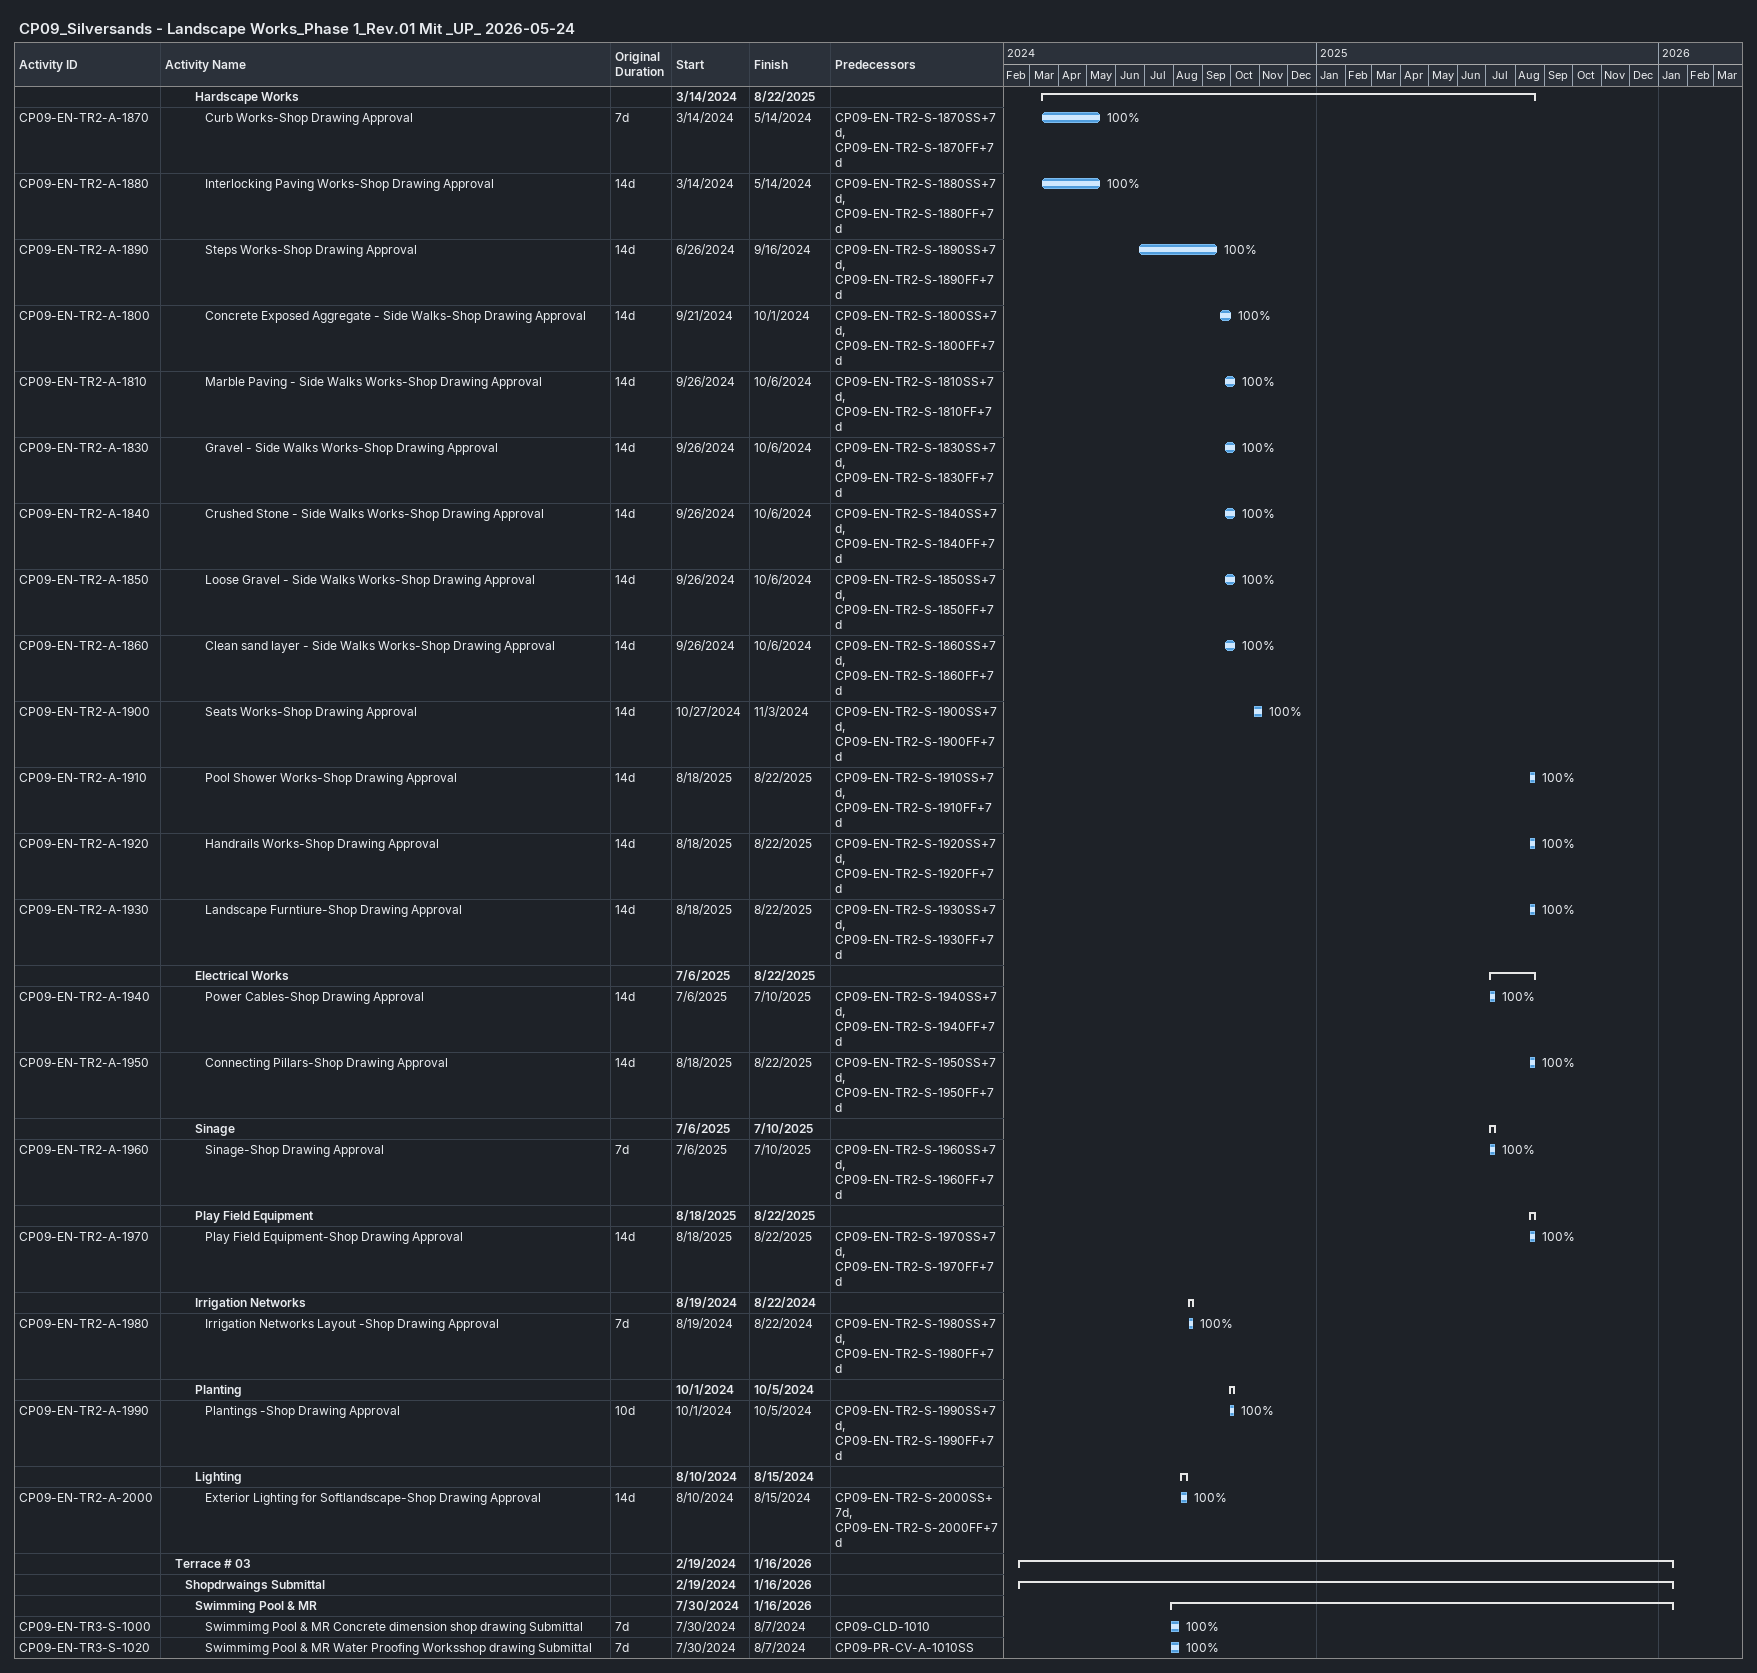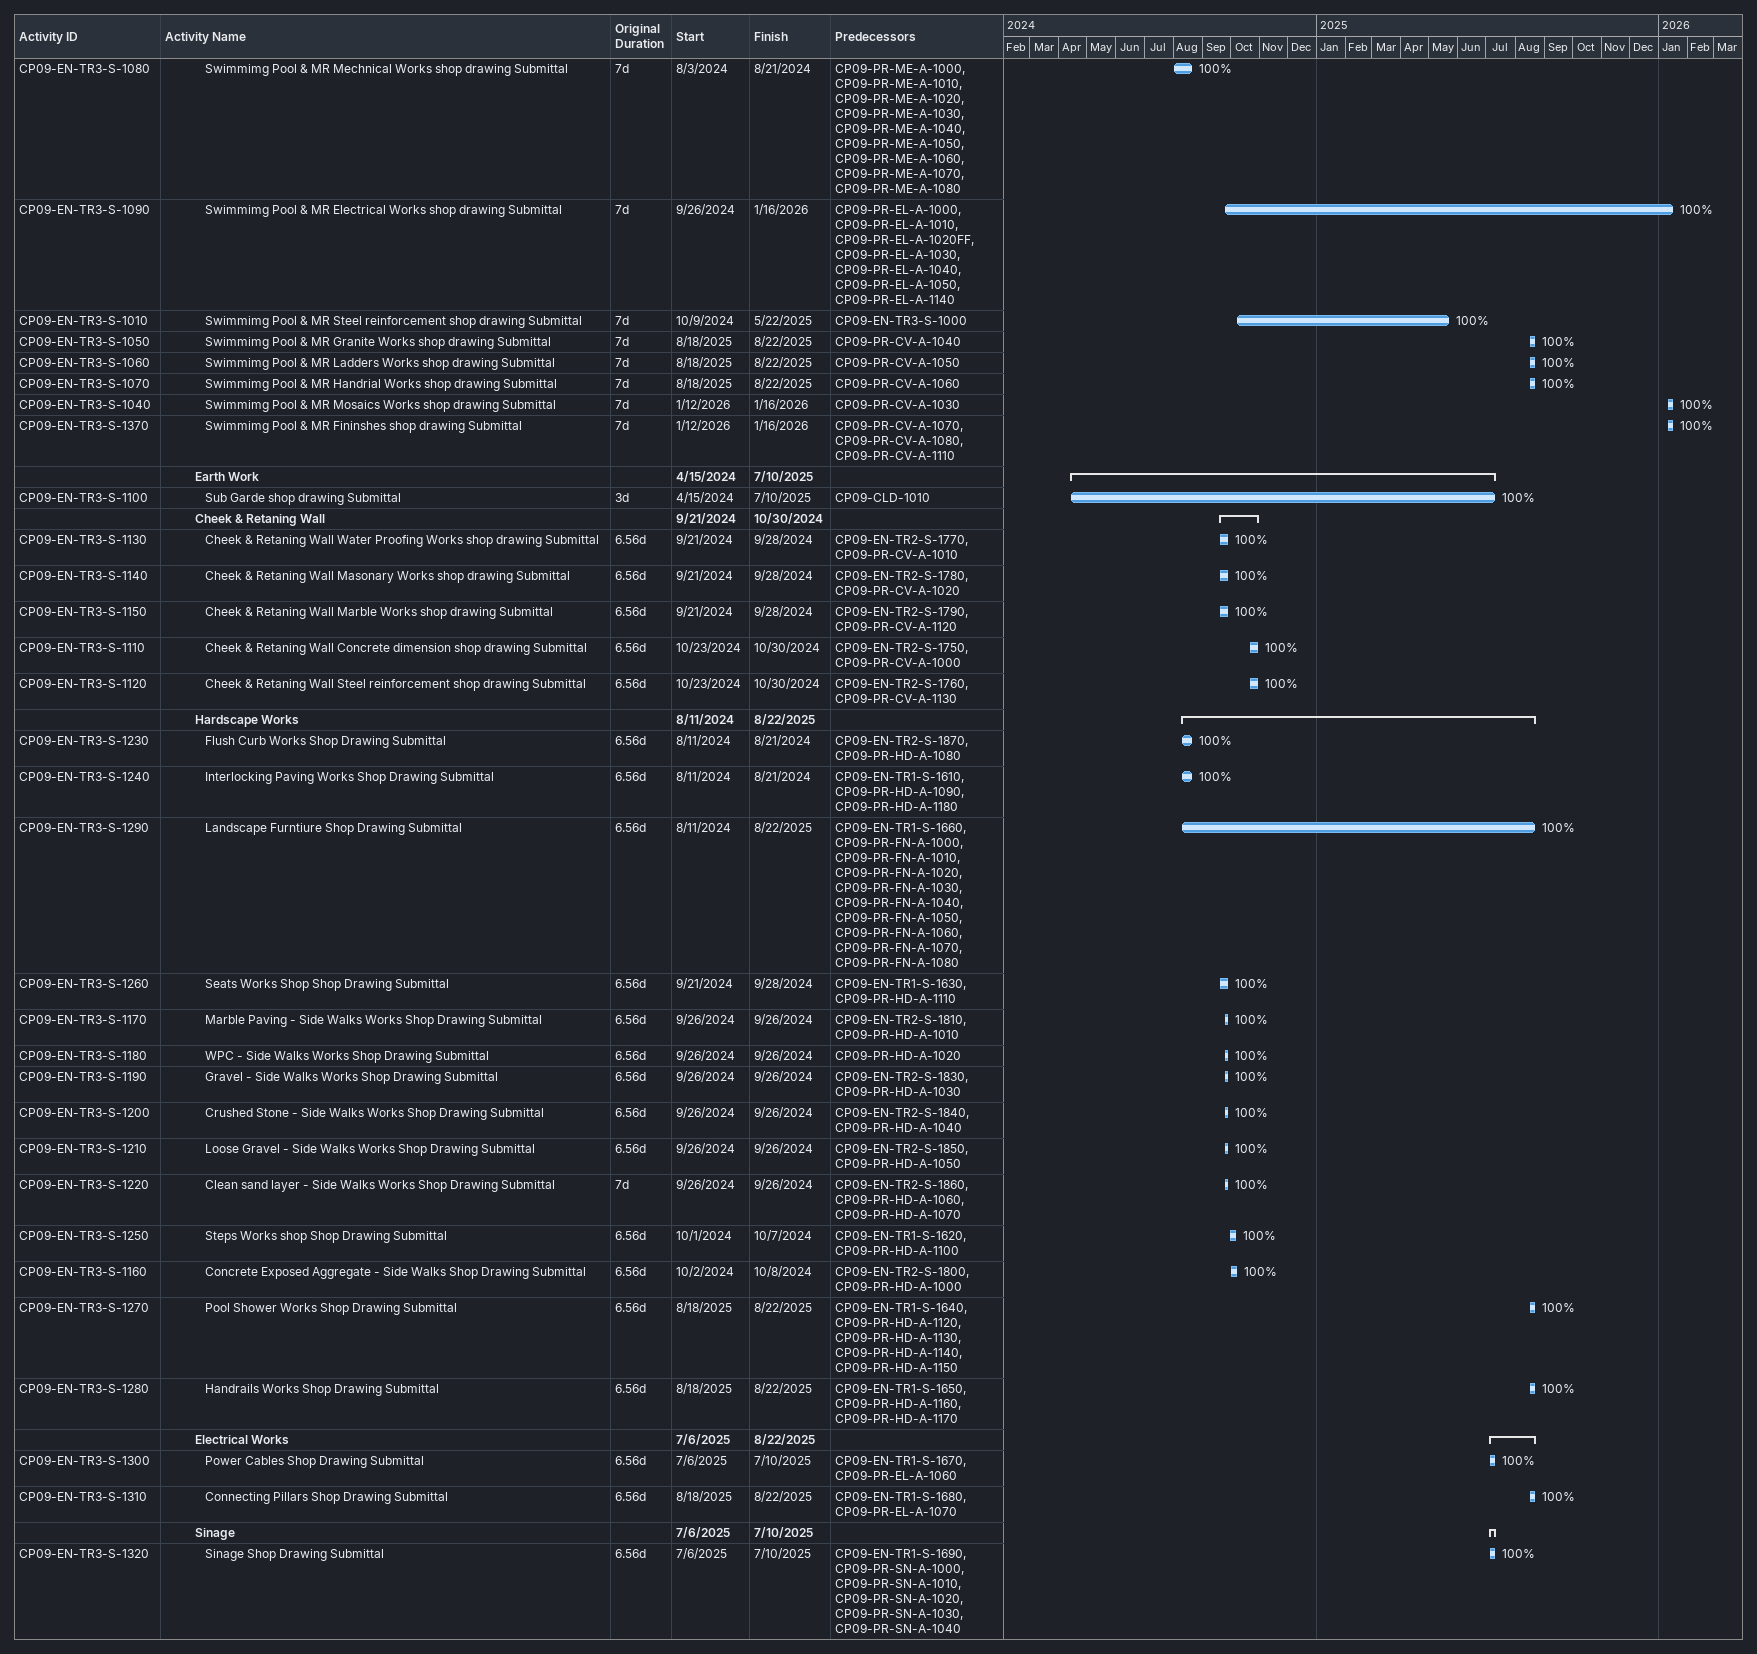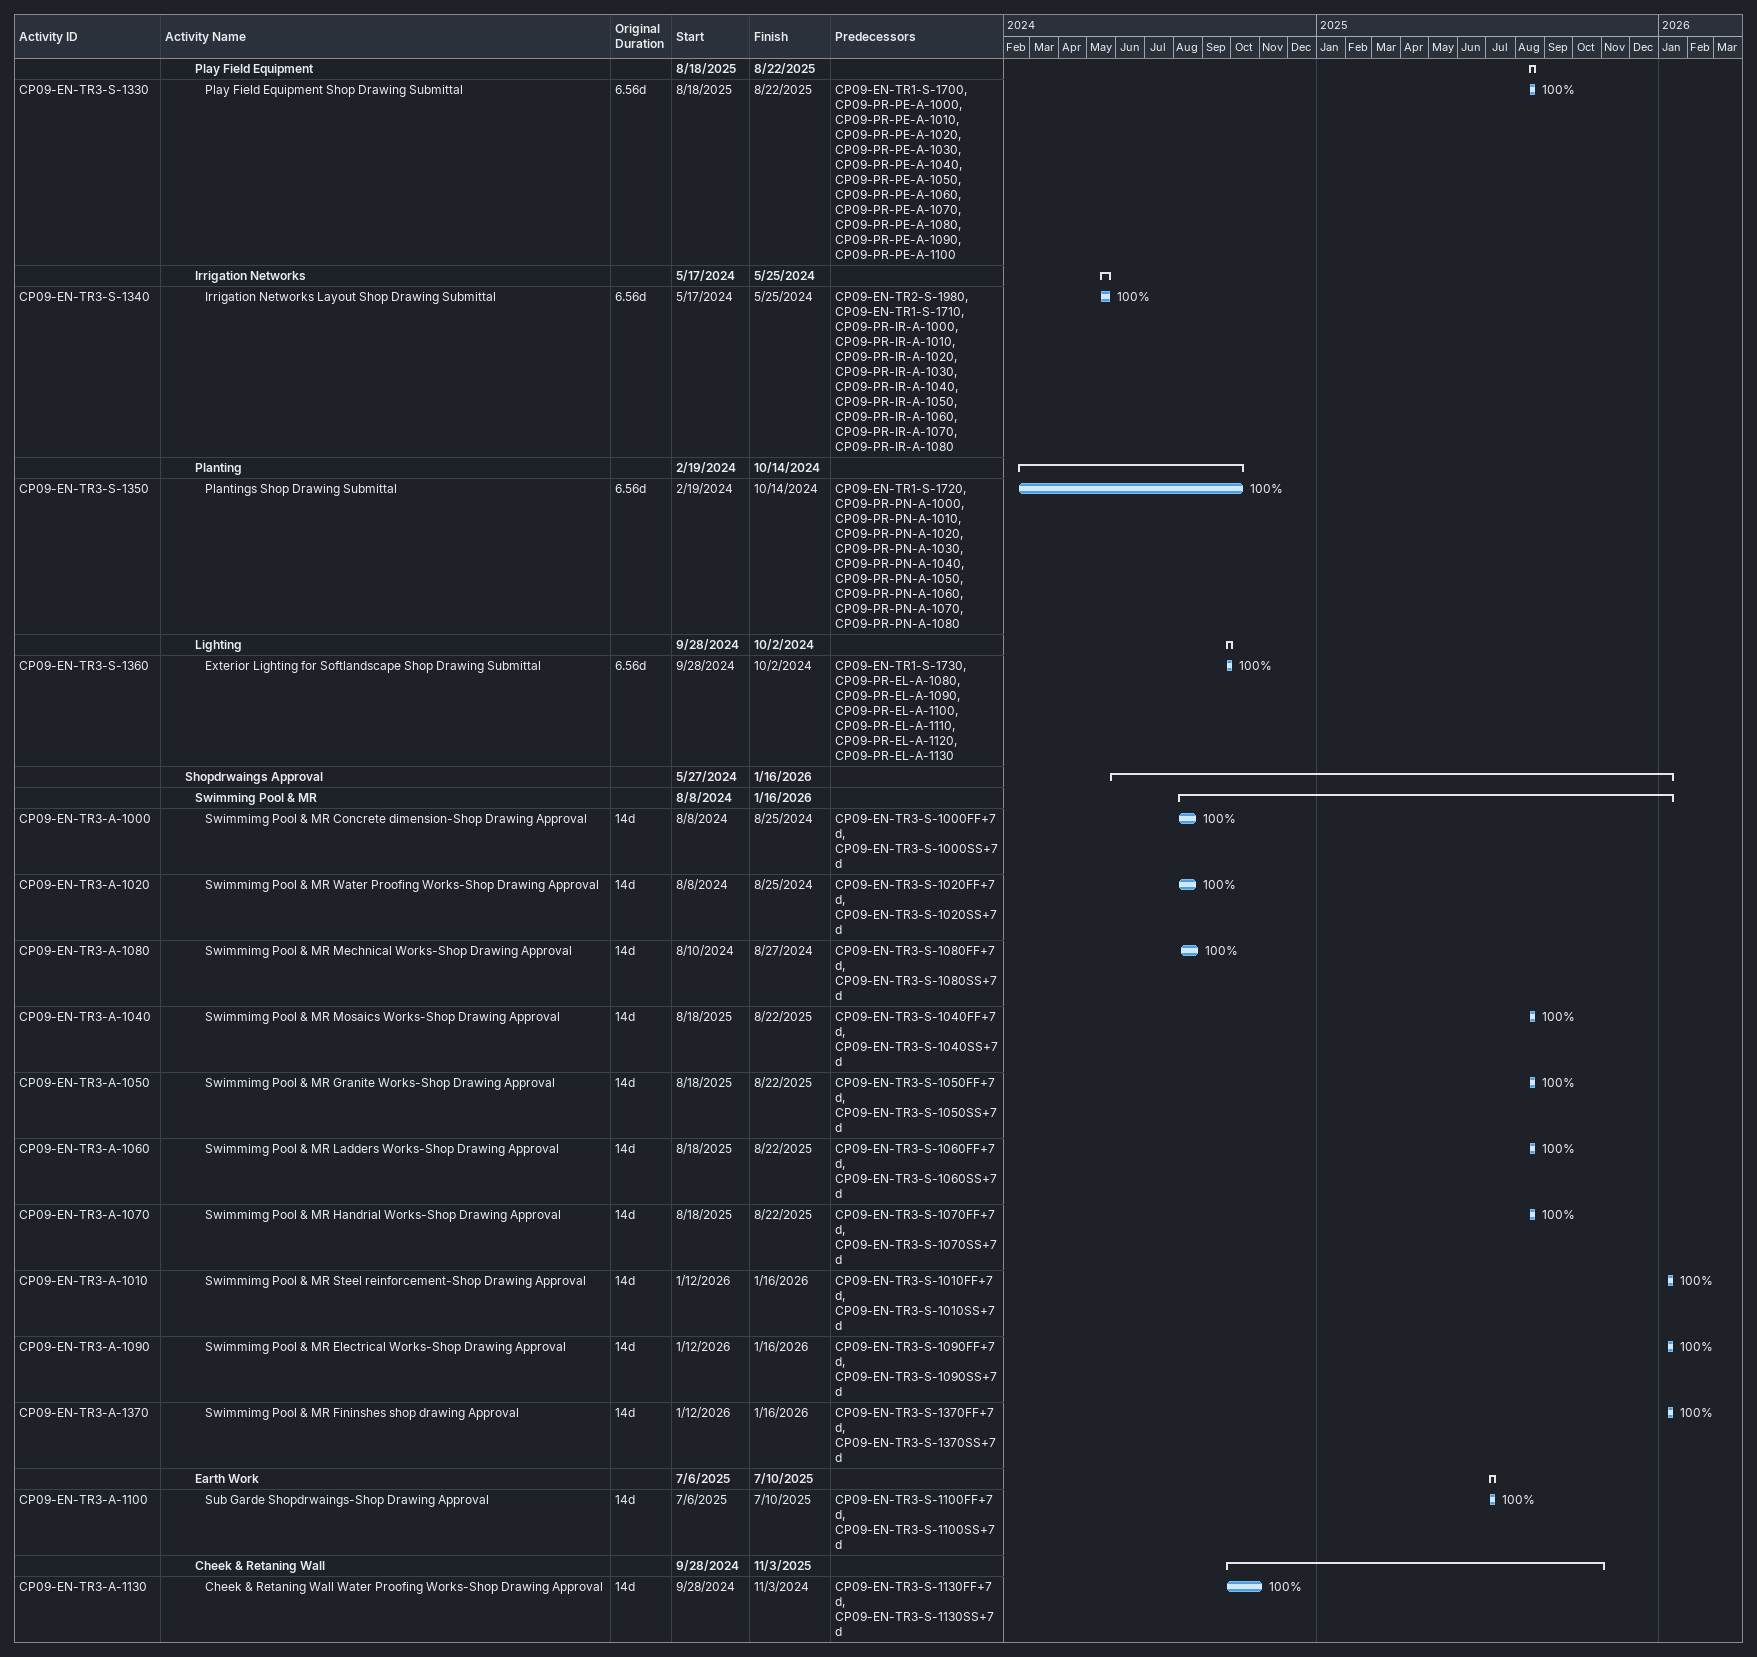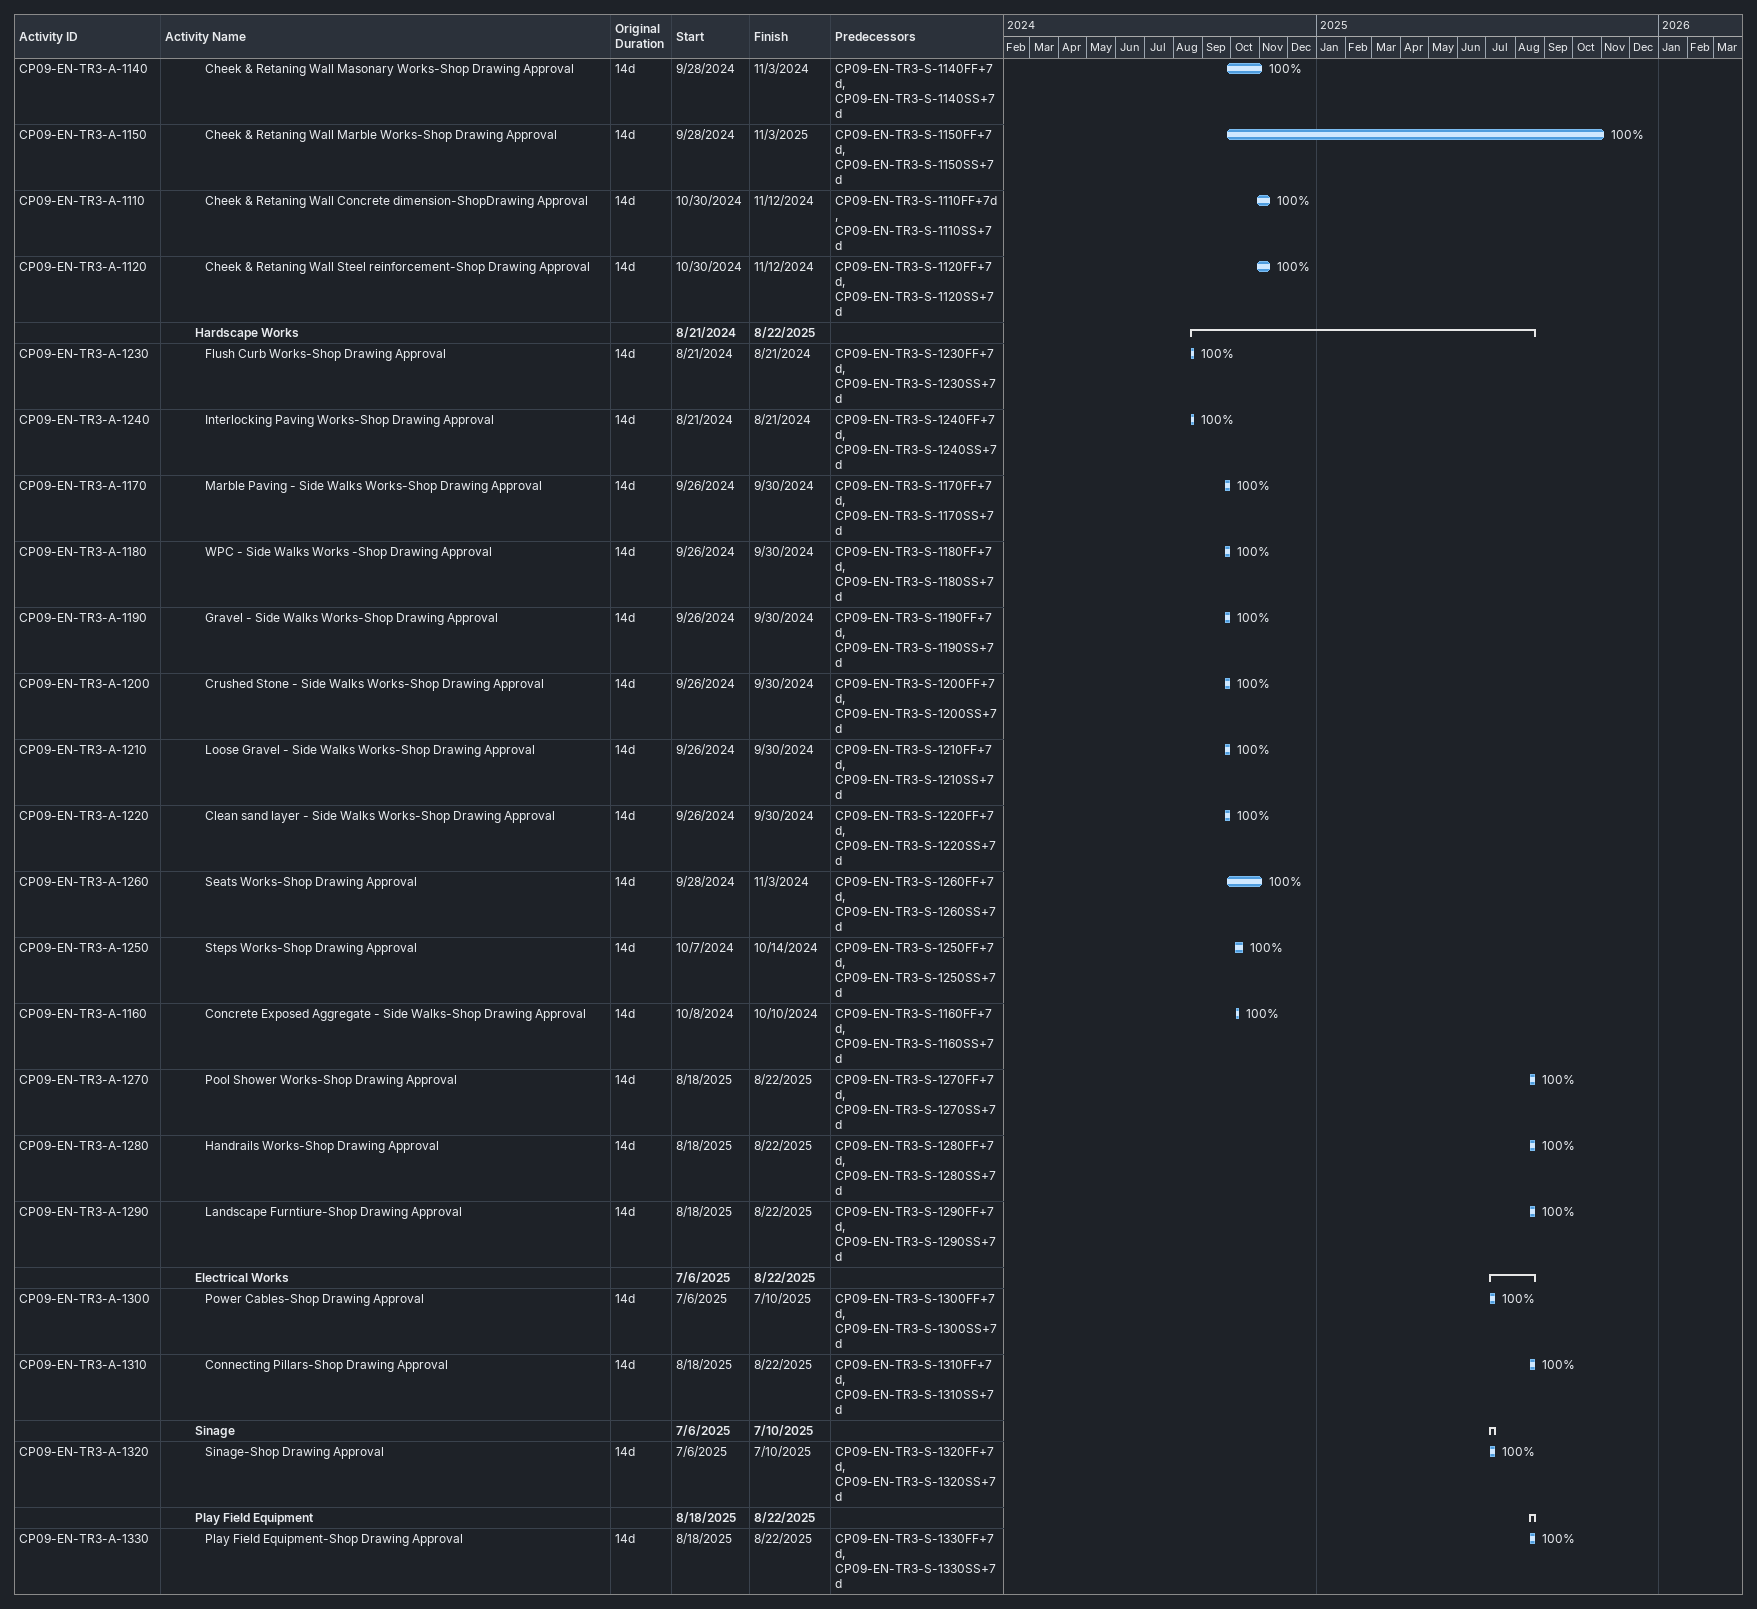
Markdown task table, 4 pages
CP09_Silversands - Landscape Works_Phase 1_Rev.01 Mit _UP_ 2026-05-24

| ID | Level | Task | Original duration | Start | Finish | Predecessors | % complete |
|---|---|---|---|---|---|---|---|
|  | 4 | **Hardscape Works** |  | 2024-03-14 | 2025-08-22 |  |  |
| CP09-EN-TR2-A-1870 | 5 | Curb Works-Shop Drawing Approval | 7d | 2024-03-14 | 2024-05-14 | CP09-EN-TR2-S-1870SS+7d, CP09-EN-TR2-S-1870FF+7d | 100 |
| CP09-EN-TR2-A-1880 | 5 | Interlocking Paving Works-Shop Drawing Approval | 14d | 2024-03-14 | 2024-05-14 | CP09-EN-TR2-S-1880SS+7d, CP09-EN-TR2-S-1880FF+7d | 100 |
| CP09-EN-TR2-A-1890 | 5 | Steps Works-Shop Drawing Approval | 14d | 2024-06-26 | 2024-09-16 | CP09-EN-TR2-S-1890SS+7d, CP09-EN-TR2-S-1890FF+7d | 100 |
| CP09-EN-TR2-A-1800 | 5 | Concrete Exposed Aggregate - Side Walks-Shop Drawing Approval | 14d | 2024-09-21 | 2024-10-01 | CP09-EN-TR2-S-1800SS+7d, CP09-EN-TR2-S-1800FF+7d | 100 |
| CP09-EN-TR2-A-1810 | 5 | Marble Paving - Side Walks Works-Shop Drawing Approval | 14d | 2024-09-26 | 2024-10-06 | CP09-EN-TR2-S-1810SS+7d, CP09-EN-TR2-S-1810FF+7d | 100 |
| CP09-EN-TR2-A-1830 | 5 | Gravel - Side Walks Works-Shop Drawing Approval | 14d | 2024-09-26 | 2024-10-06 | CP09-EN-TR2-S-1830SS+7d, CP09-EN-TR2-S-1830FF+7d | 100 |
| CP09-EN-TR2-A-1840 | 5 | Crushed Stone - Side Walks Works-Shop Drawing Approval | 14d | 2024-09-26 | 2024-10-06 | CP09-EN-TR2-S-1840SS+7d, CP09-EN-TR2-S-1840FF+7d | 100 |
| CP09-EN-TR2-A-1850 | 5 | Loose Gravel - Side Walks Works-Shop Drawing Approval | 14d | 2024-09-26 | 2024-10-06 | CP09-EN-TR2-S-1850SS+7d, CP09-EN-TR2-S-1850FF+7d | 100 |
| CP09-EN-TR2-A-1860 | 5 | Clean sand layer - Side Walks Works-Shop Drawing Approval | 14d | 2024-09-26 | 2024-10-06 | CP09-EN-TR2-S-1860SS+7d, CP09-EN-TR2-S-1860FF+7d | 100 |
| CP09-EN-TR2-A-1900 | 5 | Seats Works-Shop Drawing Approval | 14d | 2024-10-27 | 2024-11-03 | CP09-EN-TR2-S-1900SS+7d, CP09-EN-TR2-S-1900FF+7d | 100 |
| CP09-EN-TR2-A-1910 | 5 | Pool Shower Works-Shop Drawing Approval | 14d | 2025-08-18 | 2025-08-22 | CP09-EN-TR2-S-1910SS+7d, CP09-EN-TR2-S-1910FF+7d | 100 |
| CP09-EN-TR2-A-1920 | 5 | Handrails Works-Shop Drawing Approval | 14d | 2025-08-18 | 2025-08-22 | CP09-EN-TR2-S-1920SS+7d, CP09-EN-TR2-S-1920FF+7d | 100 |
| CP09-EN-TR2-A-1930 | 5 | Landscape Furntiure-Shop Drawing Approval | 14d | 2025-08-18 | 2025-08-22 | CP09-EN-TR2-S-1930SS+7d, CP09-EN-TR2-S-1930FF+7d | 100 |
|  | 4 | **Electrical Works** |  | 2025-07-06 | 2025-08-22 |  |  |
| CP09-EN-TR2-A-1940 | 5 | Power Cables-Shop Drawing Approval | 14d | 2025-07-06 | 2025-07-10 | CP09-EN-TR2-S-1940SS+7d, CP09-EN-TR2-S-1940FF+7d | 100 |
| CP09-EN-TR2-A-1950 | 5 | Connecting Pillars-Shop Drawing Approval | 14d | 2025-08-18 | 2025-08-22 | CP09-EN-TR2-S-1950SS+7d, CP09-EN-TR2-S-1950FF+7d | 100 |
|  | 4 | **Sinage** |  | 2025-07-06 | 2025-07-10 |  |  |
| CP09-EN-TR2-A-1960 | 5 | Sinage-Shop Drawing Approval | 7d | 2025-07-06 | 2025-07-10 | CP09-EN-TR2-S-1960SS+7d, CP09-EN-TR2-S-1960FF+7d | 100 |
|  | 4 | **Play Field Equipment** |  | 2025-08-18 | 2025-08-22 |  |  |
| CP09-EN-TR2-A-1970 | 5 | Play Field Equipment-Shop Drawing Approval | 14d | 2025-08-18 | 2025-08-22 | CP09-EN-TR2-S-1970SS+7d, CP09-EN-TR2-S-1970FF+7d | 100 |
|  | 4 | **Irrigation Networks** |  | 2024-08-19 | 2024-08-22 |  |  |
| CP09-EN-TR2-A-1980 | 5 | Irrigation Networks Layout -Shop Drawing Approval | 7d | 2024-08-19 | 2024-08-22 | CP09-EN-TR2-S-1980SS+7d, CP09-EN-TR2-S-1980FF+7d | 100 |
|  | 4 | **Planting** |  | 2024-10-01 | 2024-10-05 |  |  |
| CP09-EN-TR2-A-1990 | 5 | Plantings -Shop Drawing Approval | 10d | 2024-10-01 | 2024-10-05 | CP09-EN-TR2-S-1990SS+7d, CP09-EN-TR2-S-1990FF+7d | 100 |
|  | 4 | **Lighting** |  | 2024-08-10 | 2024-08-15 |  |  |
| CP09-EN-TR2-A-2000 | 5 | Exterior Lighting for Softlandscape-Shop Drawing Approval | 14d | 2024-08-10 | 2024-08-15 | CP09-EN-TR2-S-2000SS+7d, CP09-EN-TR2-S-2000FF+7d | 100 |
|  | 2 | **Terrace # 03** |  | 2024-02-19 | 2026-01-16 |  |  |
|  | 3 | **Shopdrwaings Submittal** |  | 2024-02-19 | 2026-01-16 |  |  |
|  | 4 | **Swimming Pool & MR** |  | 2024-07-30 | 2026-01-16 |  |  |
| CP09-EN-TR3-S-1000 | 5 | Swimmimg Pool & MR Concrete dimension shop drawing Submittal | 7d | 2024-07-30 | 2024-08-07 | CP09-CLD-1010 | 100 |
| CP09-EN-TR3-S-1020 | 5 | Swimmimg Pool & MR Water Proofing Worksshop drawing Submittal | 7d | 2024-07-30 | 2024-08-07 | CP09-PR-CV-A-1010SS | 100 |
| CP09-EN-TR3-S-1080 | 5 | Swimmimg Pool & MR Mechnical Works shop drawing Submittal | 7d | 2024-08-03 | 2024-08-21 | CP09-PR-ME-A-1000, CP09-PR-ME-A-1010, CP09-PR-ME-A-1020, CP09-PR-ME-A-1030, CP09-PR-ME-A-1040, CP09-PR-ME-A-1050, CP09-PR-ME-A-1060, CP09-PR-ME-A-1070, CP09-PR-ME-A-1080 | 100 |
| CP09-EN-TR3-S-1090 | 5 | Swimmimg Pool & MR Electrical Works shop drawing Submittal | 7d | 2024-09-26 | 2026-01-16 | CP09-PR-EL-A-1000, CP09-PR-EL-A-1010, CP09-PR-EL-A-1020FF, CP09-PR-EL-A-1030, CP09-PR-EL-A-1040, CP09-PR-EL-A-1050, CP09-PR-EL-A-1140 | 100 |
| CP09-EN-TR3-S-1010 | 5 | Swimmimg Pool & MR Steel reinforcement shop drawing Submittal | 7d | 2024-10-09 | 2025-05-22 | CP09-EN-TR3-S-1000 | 100 |
| CP09-EN-TR3-S-1050 | 5 | Swimmimg Pool & MR Granite Works shop drawing Submittal | 7d | 2025-08-18 | 2025-08-22 | CP09-PR-CV-A-1040 | 100 |
| CP09-EN-TR3-S-1060 | 5 | Swimmimg Pool & MR Ladders Works shop drawing Submittal | 7d | 2025-08-18 | 2025-08-22 | CP09-PR-CV-A-1050 | 100 |
| CP09-EN-TR3-S-1070 | 5 | Swimmimg Pool & MR Handrial Works shop drawing Submittal | 7d | 2025-08-18 | 2025-08-22 | CP09-PR-CV-A-1060 | 100 |
| CP09-EN-TR3-S-1040 | 5 | Swimmimg Pool & MR Mosaics Works shop drawing Submittal | 7d | 2026-01-12 | 2026-01-16 | CP09-PR-CV-A-1030 | 100 |
| CP09-EN-TR3-S-1370 | 5 | Swimmimg Pool & MR Fininshes shop drawing Submittal | 7d | 2026-01-12 | 2026-01-16 | CP09-PR-CV-A-1070, CP09-PR-CV-A-1080, CP09-PR-CV-A-1110 | 100 |
|  | 4 | **Earth Work** |  | 2024-04-15 | 2025-07-10 |  |  |
| CP09-EN-TR3-S-1100 | 5 | Sub Garde shop drawing Submittal | 3d | 2024-04-15 | 2025-07-10 | CP09-CLD-1010 | 100 |
|  | 4 | **Cheek & Retaning Wall** |  | 2024-09-21 | 2024-10-30 |  |  |
| CP09-EN-TR3-S-1130 | 5 | Cheek & Retaning Wall Water Proofing Works shop drawing Submittal | 6.56d | 2024-09-21 | 2024-09-28 | CP09-EN-TR2-S-1770, CP09-PR-CV-A-1010 | 100 |
| CP09-EN-TR3-S-1140 | 5 | Cheek & Retaning Wall Masonary Works shop drawing Submittal | 6.56d | 2024-09-21 | 2024-09-28 | CP09-EN-TR2-S-1780, CP09-PR-CV-A-1020 | 100 |
| CP09-EN-TR3-S-1150 | 5 | Cheek & Retaning Wall Marble Works shop drawing Submittal | 6.56d | 2024-09-21 | 2024-09-28 | CP09-EN-TR2-S-1790, CP09-PR-CV-A-1120 | 100 |
| CP09-EN-TR3-S-1110 | 5 | Cheek & Retaning Wall Concrete dimension shop drawing Submittal | 6.56d | 2024-10-23 | 2024-10-30 | CP09-EN-TR2-S-1750, CP09-PR-CV-A-1000 | 100 |
| CP09-EN-TR3-S-1120 | 5 | Cheek & Retaning Wall Steel reinforcement shop drawing Submittal | 6.56d | 2024-10-23 | 2024-10-30 | CP09-EN-TR2-S-1760, CP09-PR-CV-A-1130 | 100 |
|  | 4 | **Hardscape Works** |  | 2024-08-11 | 2025-08-22 |  |  |
| CP09-EN-TR3-S-1230 | 5 | Flush Curb Works Shop Drawing Submittal | 6.56d | 2024-08-11 | 2024-08-21 | CP09-EN-TR2-S-1870, CP09-PR-HD-A-1080 | 100 |
| CP09-EN-TR3-S-1240 | 5 | Interlocking Paving Works Shop Drawing Submittal | 6.56d | 2024-08-11 | 2024-08-21 | CP09-EN-TR1-S-1610, CP09-PR-HD-A-1090, CP09-PR-HD-A-1180 | 100 |
| CP09-EN-TR3-S-1290 | 5 | Landscape Furntiure Shop Drawing Submittal | 6.56d | 2024-08-11 | 2025-08-22 | CP09-EN-TR1-S-1660, CP09-PR-FN-A-1000, CP09-PR-FN-A-1010, CP09-PR-FN-A-1020, CP09-PR-FN-A-1030, CP09-PR-FN-A-1040, CP09-PR-FN-A-1050, CP09-PR-FN-A-1060, CP09-PR-FN-A-1070, CP09-PR-FN-A-1080 | 100 |
| CP09-EN-TR3-S-1260 | 5 | Seats Works Shop Shop Drawing Submittal | 6.56d | 2024-09-21 | 2024-09-28 | CP09-EN-TR1-S-1630, CP09-PR-HD-A-1110 | 100 |
| CP09-EN-TR3-S-1170 | 5 | Marble Paving - Side Walks Works Shop Drawing Submittal | 6.56d | 2024-09-26 | 2024-09-26 | CP09-EN-TR2-S-1810, CP09-PR-HD-A-1010 | 100 |
| CP09-EN-TR3-S-1180 | 5 | WPC - Side Walks Works Shop Drawing Submittal | 6.56d | 2024-09-26 | 2024-09-26 | CP09-PR-HD-A-1020 | 100 |
| CP09-EN-TR3-S-1190 | 5 | Gravel - Side Walks Works Shop Drawing Submittal | 6.56d | 2024-09-26 | 2024-09-26 | CP09-EN-TR2-S-1830, CP09-PR-HD-A-1030 | 100 |
| CP09-EN-TR3-S-1200 | 5 | Crushed Stone - Side Walks Works Shop Drawing Submittal | 6.56d | 2024-09-26 | 2024-09-26 | CP09-EN-TR2-S-1840, CP09-PR-HD-A-1040 | 100 |
| CP09-EN-TR3-S-1210 | 5 | Loose Gravel - Side Walks Works Shop Drawing Submittal | 6.56d | 2024-09-26 | 2024-09-26 | CP09-EN-TR2-S-1850, CP09-PR-HD-A-1050 | 100 |
| CP09-EN-TR3-S-1220 | 5 | Clean sand layer - Side Walks Works Shop Drawing Submittal | 7d | 2024-09-26 | 2024-09-26 | CP09-EN-TR2-S-1860, CP09-PR-HD-A-1060, CP09-PR-HD-A-1070 | 100 |
| CP09-EN-TR3-S-1250 | 5 | Steps Works shop Shop Drawing Submittal | 6.56d | 2024-10-01 | 2024-10-07 | CP09-EN-TR1-S-1620, CP09-PR-HD-A-1100 | 100 |
| CP09-EN-TR3-S-1160 | 5 | Concrete Exposed Aggregate - Side Walks Shop Drawing Submittal | 6.56d | 2024-10-02 | 2024-10-08 | CP09-EN-TR2-S-1800, CP09-PR-HD-A-1000 | 100 |
| CP09-EN-TR3-S-1270 | 5 | Pool Shower Works Shop Drawing Submittal | 6.56d | 2025-08-18 | 2025-08-22 | CP09-EN-TR1-S-1640, CP09-PR-HD-A-1120, CP09-PR-HD-A-1130, CP09-PR-HD-A-1140, CP09-PR-HD-A-1150 | 100 |
| CP09-EN-TR3-S-1280 | 5 | Handrails Works Shop Drawing Submittal | 6.56d | 2025-08-18 | 2025-08-22 | CP09-EN-TR1-S-1650, CP09-PR-HD-A-1160, CP09-PR-HD-A-1170 | 100 |
|  | 4 | **Electrical Works** |  | 2025-07-06 | 2025-08-22 |  |  |
| CP09-EN-TR3-S-1300 | 5 | Power Cables Shop Drawing Submittal | 6.56d | 2025-07-06 | 2025-07-10 | CP09-EN-TR1-S-1670, CP09-PR-EL-A-1060 | 100 |
| CP09-EN-TR3-S-1310 | 5 | Connecting Pillars Shop Drawing Submittal | 6.56d | 2025-08-18 | 2025-08-22 | CP09-EN-TR1-S-1680, CP09-PR-EL-A-1070 | 100 |
|  | 4 | **Sinage** |  | 2025-07-06 | 2025-07-10 |  |  |
| CP09-EN-TR3-S-1320 | 5 | Sinage Shop Drawing Submittal | 6.56d | 2025-07-06 | 2025-07-10 | CP09-EN-TR1-S-1690, CP09-PR-SN-A-1000, CP09-PR-SN-A-1010, CP09-PR-SN-A-1020, CP09-PR-SN-A-1030, CP09-PR-SN-A-1040 | 100 |
|  | 4 | **Play Field Equipment** |  | 2025-08-18 | 2025-08-22 |  |  |
| CP09-EN-TR3-S-1330 | 5 | Play Field Equipment Shop Drawing Submittal | 6.56d | 2025-08-18 | 2025-08-22 | CP09-EN-TR1-S-1700, CP09-PR-PE-A-1000, CP09-PR-PE-A-1010, CP09-PR-PE-A-1020, CP09-PR-PE-A-1030, CP09-PR-PE-A-1040, CP09-PR-PE-A-1050, CP09-PR-PE-A-1060, CP09-PR-PE-A-1070, CP09-PR-PE-A-1080, CP09-PR-PE-A-1090, CP09-PR-PE-A-1100 | 100 |
|  | 4 | **Irrigation Networks** |  | 2024-05-17 | 2024-05-25 |  |  |
| CP09-EN-TR3-S-1340 | 5 | Irrigation Networks Layout Shop Drawing Submittal | 6.56d | 2024-05-17 | 2024-05-25 | CP09-EN-TR2-S-1980, CP09-EN-TR1-S-1710, CP09-PR-IR-A-1000, CP09-PR-IR-A-1010, CP09-PR-IR-A-1020, CP09-PR-IR-A-1030, CP09-PR-IR-A-1040, CP09-PR-IR-A-1050, CP09-PR-IR-A-1060, CP09-PR-IR-A-1070, CP09-PR-IR-A-1080 | 100 |
|  | 4 | **Planting** |  | 2024-02-19 | 2024-10-14 |  |  |
| CP09-EN-TR3-S-1350 | 5 | Plantings Shop Drawing Submittal | 6.56d | 2024-02-19 | 2024-10-14 | CP09-EN-TR1-S-1720, CP09-PR-PN-A-1000, CP09-PR-PN-A-1010, CP09-PR-PN-A-1020, CP09-PR-PN-A-1030, CP09-PR-PN-A-1040, CP09-PR-PN-A-1050, CP09-PR-PN-A-1060, CP09-PR-PN-A-1070, CP09-PR-PN-A-1080 | 100 |
|  | 4 | **Lighting** |  | 2024-09-28 | 2024-10-02 |  |  |
| CP09-EN-TR3-S-1360 | 5 | Exterior Lighting for Softlandscape Shop Drawing Submittal | 6.56d | 2024-09-28 | 2024-10-02 | CP09-EN-TR1-S-1730, CP09-PR-EL-A-1080, CP09-PR-EL-A-1090, CP09-PR-EL-A-1100, CP09-PR-EL-A-1110, CP09-PR-EL-A-1120, CP09-PR-EL-A-1130 | 100 |
|  | 3 | **Shopdrwaings Approval** |  | 2024-05-27 | 2026-01-16 |  |  |
|  | 4 | **Swimming Pool & MR** |  | 2024-08-08 | 2026-01-16 |  |  |
| CP09-EN-TR3-A-1000 | 5 | Swimmimg Pool & MR Concrete dimension-Shop Drawing Approval | 14d | 2024-08-08 | 2024-08-25 | CP09-EN-TR3-S-1000FF+7d, CP09-EN-TR3-S-1000SS+7d | 100 |
| CP09-EN-TR3-A-1020 | 5 | Swimmimg Pool & MR Water Proofing Works-Shop Drawing Approval | 14d | 2024-08-08 | 2024-08-25 | CP09-EN-TR3-S-1020FF+7d, CP09-EN-TR3-S-1020SS+7d | 100 |
| CP09-EN-TR3-A-1080 | 5 | Swimmimg Pool & MR Mechnical Works-Shop Drawing Approval | 14d | 2024-08-10 | 2024-08-27 | CP09-EN-TR3-S-1080FF+7d, CP09-EN-TR3-S-1080SS+7d | 100 |
| CP09-EN-TR3-A-1040 | 5 | Swimmimg Pool & MR Mosaics Works-Shop Drawing Approval | 14d | 2025-08-18 | 2025-08-22 | CP09-EN-TR3-S-1040FF+7d, CP09-EN-TR3-S-1040SS+7d | 100 |
| CP09-EN-TR3-A-1050 | 5 | Swimmimg Pool & MR Granite Works-Shop Drawing Approval | 14d | 2025-08-18 | 2025-08-22 | CP09-EN-TR3-S-1050FF+7d, CP09-EN-TR3-S-1050SS+7d | 100 |
| CP09-EN-TR3-A-1060 | 5 | Swimmimg Pool & MR Ladders Works-Shop Drawing Approval | 14d | 2025-08-18 | 2025-08-22 | CP09-EN-TR3-S-1060FF+7d, CP09-EN-TR3-S-1060SS+7d | 100 |
| CP09-EN-TR3-A-1070 | 5 | Swimmimg Pool & MR Handrial Works-Shop Drawing Approval | 14d | 2025-08-18 | 2025-08-22 | CP09-EN-TR3-S-1070FF+7d, CP09-EN-TR3-S-1070SS+7d | 100 |
| CP09-EN-TR3-A-1010 | 5 | Swimmimg Pool & MR Steel reinforcement-Shop Drawing Approval | 14d | 2026-01-12 | 2026-01-16 | CP09-EN-TR3-S-1010FF+7d, CP09-EN-TR3-S-1010SS+7d | 100 |
| CP09-EN-TR3-A-1090 | 5 | Swimmimg Pool & MR Electrical Works-Shop Drawing Approval | 14d | 2026-01-12 | 2026-01-16 | CP09-EN-TR3-S-1090FF+7d, CP09-EN-TR3-S-1090SS+7d | 100 |
| CP09-EN-TR3-A-1370 | 5 | Swimmimg Pool & MR Fininshes shop drawing Approval | 14d | 2026-01-12 | 2026-01-16 | CP09-EN-TR3-S-1370FF+7d, CP09-EN-TR3-S-1370SS+7d | 100 |
|  | 4 | **Earth Work** |  | 2025-07-06 | 2025-07-10 |  |  |
| CP09-EN-TR3-A-1100 | 5 | Sub Garde Shopdrwaings-Shop Drawing Approval | 14d | 2025-07-06 | 2025-07-10 | CP09-EN-TR3-S-1100FF+7d, CP09-EN-TR3-S-1100SS+7d | 100 |
|  | 4 | **Cheek & Retaning Wall** |  | 2024-09-28 | 2025-11-03 |  |  |
| CP09-EN-TR3-A-1130 | 5 | Cheek & Retaning Wall Water Proofing Works-Shop Drawing Approval | 14d | 2024-09-28 | 2024-11-03 | CP09-EN-TR3-S-1130FF+7d, CP09-EN-TR3-S-1130SS+7d | 100 |
| CP09-EN-TR3-A-1140 | 5 | Cheek & Retaning Wall Masonary Works-Shop Drawing Approval | 14d | 2024-09-28 | 2024-11-03 | CP09-EN-TR3-S-1140FF+7d, CP09-EN-TR3-S-1140SS+7d | 100 |
| CP09-EN-TR3-A-1150 | 5 | Cheek & Retaning Wall Marble Works-Shop Drawing Approval | 14d | 2024-09-28 | 2025-11-03 | CP09-EN-TR3-S-1150FF+7d, CP09-EN-TR3-S-1150SS+7d | 100 |
| CP09-EN-TR3-A-1110 | 5 | Cheek & Retaning Wall Concrete dimension-ShopDrawing Approval | 14d | 2024-10-30 | 2024-11-12 | CP09-EN-TR3-S-1110FF+7d, CP09-EN-TR3-S-1110SS+7d | 100 |
| CP09-EN-TR3-A-1120 | 5 | Cheek & Retaning Wall Steel reinforcement-Shop Drawing Approval | 14d | 2024-10-30 | 2024-11-12 | CP09-EN-TR3-S-1120FF+7d, CP09-EN-TR3-S-1120SS+7d | 100 |
|  | 4 | **Hardscape Works** |  | 2024-08-21 | 2025-08-22 |  |  |
| CP09-EN-TR3-A-1230 | 5 | Flush Curb Works-Shop Drawing Approval | 14d | 2024-08-21 | 2024-08-21 | CP09-EN-TR3-S-1230FF+7d, CP09-EN-TR3-S-1230SS+7d | 100 |
| CP09-EN-TR3-A-1240 | 5 | Interlocking Paving Works-Shop Drawing Approval | 14d | 2024-08-21 | 2024-08-21 | CP09-EN-TR3-S-1240FF+7d, CP09-EN-TR3-S-1240SS+7d | 100 |
| CP09-EN-TR3-A-1170 | 5 | Marble Paving - Side Walks Works-Shop Drawing Approval | 14d | 2024-09-26 | 2024-09-30 | CP09-EN-TR3-S-1170FF+7d, CP09-EN-TR3-S-1170SS+7d | 100 |
| CP09-EN-TR3-A-1180 | 5 | WPC - Side Walks Works -Shop Drawing Approval | 14d | 2024-09-26 | 2024-09-30 | CP09-EN-TR3-S-1180FF+7d, CP09-EN-TR3-S-1180SS+7d | 100 |
| CP09-EN-TR3-A-1190 | 5 | Gravel - Side Walks Works-Shop Drawing Approval | 14d | 2024-09-26 | 2024-09-30 | CP09-EN-TR3-S-1190FF+7d, CP09-EN-TR3-S-1190SS+7d | 100 |
| CP09-EN-TR3-A-1200 | 5 | Crushed Stone - Side Walks Works-Shop Drawing Approval | 14d | 2024-09-26 | 2024-09-30 | CP09-EN-TR3-S-1200FF+7d, CP09-EN-TR3-S-1200SS+7d | 100 |
| CP09-EN-TR3-A-1210 | 5 | Loose Gravel - Side Walks Works-Shop Drawing Approval | 14d | 2024-09-26 | 2024-09-30 | CP09-EN-TR3-S-1210FF+7d, CP09-EN-TR3-S-1210SS+7d | 100 |
| CP09-EN-TR3-A-1220 | 5 | Clean sand layer - Side Walks Works-Shop Drawing Approval | 14d | 2024-09-26 | 2024-09-30 | CP09-EN-TR3-S-1220FF+7d, CP09-EN-TR3-S-1220SS+7d | 100 |
| CP09-EN-TR3-A-1260 | 5 | Seats Works-Shop Drawing Approval | 14d | 2024-09-28 | 2024-11-03 | CP09-EN-TR3-S-1260FF+7d, CP09-EN-TR3-S-1260SS+7d | 100 |
| CP09-EN-TR3-A-1250 | 5 | Steps Works-Shop Drawing Approval | 14d | 2024-10-07 | 2024-10-14 | CP09-EN-TR3-S-1250FF+7d, CP09-EN-TR3-S-1250SS+7d | 100 |
| CP09-EN-TR3-A-1160 | 5 | Concrete Exposed Aggregate - Side Walks-Shop Drawing Approval | 14d | 2024-10-08 | 2024-10-10 | CP09-EN-TR3-S-1160FF+7d, CP09-EN-TR3-S-1160SS+7d | 100 |
| CP09-EN-TR3-A-1270 | 5 | Pool Shower Works-Shop Drawing Approval | 14d | 2025-08-18 | 2025-08-22 | CP09-EN-TR3-S-1270FF+7d, CP09-EN-TR3-S-1270SS+7d | 100 |
| CP09-EN-TR3-A-1280 | 5 | Handrails Works-Shop Drawing Approval | 14d | 2025-08-18 | 2025-08-22 | CP09-EN-TR3-S-1280FF+7d, CP09-EN-TR3-S-1280SS+7d | 100 |
| CP09-EN-TR3-A-1290 | 5 | Landscape Furntiure-Shop Drawing Approval | 14d | 2025-08-18 | 2025-08-22 | CP09-EN-TR3-S-1290FF+7d, CP09-EN-TR3-S-1290SS+7d | 100 |
|  | 4 | **Electrical Works** |  | 2025-07-06 | 2025-08-22 |  |  |
| CP09-EN-TR3-A-1300 | 5 | Power Cables-Shop Drawing Approval | 14d | 2025-07-06 | 2025-07-10 | CP09-EN-TR3-S-1300FF+7d, CP09-EN-TR3-S-1300SS+7d | 100 |
| CP09-EN-TR3-A-1310 | 5 | Connecting Pillars-Shop Drawing Approval | 14d | 2025-08-18 | 2025-08-22 | CP09-EN-TR3-S-1310FF+7d, CP09-EN-TR3-S-1310SS+7d | 100 |
|  | 4 | **Sinage** |  | 2025-07-06 | 2025-07-10 |  |  |
| CP09-EN-TR3-A-1320 | 5 | Sinage-Shop Drawing Approval | 14d | 2025-07-06 | 2025-07-10 | CP09-EN-TR3-S-1320FF+7d, CP09-EN-TR3-S-1320SS+7d | 100 |
|  | 4 | **Play Field Equipment** |  | 2025-08-18 | 2025-08-22 |  |  |
| CP09-EN-TR3-A-1330 | 5 | Play Field Equipment-Shop Drawing Approval | 14d | 2025-08-18 | 2025-08-22 | CP09-EN-TR3-S-1330FF+7d, CP09-EN-TR3-S-1330SS+7d | 100 |
